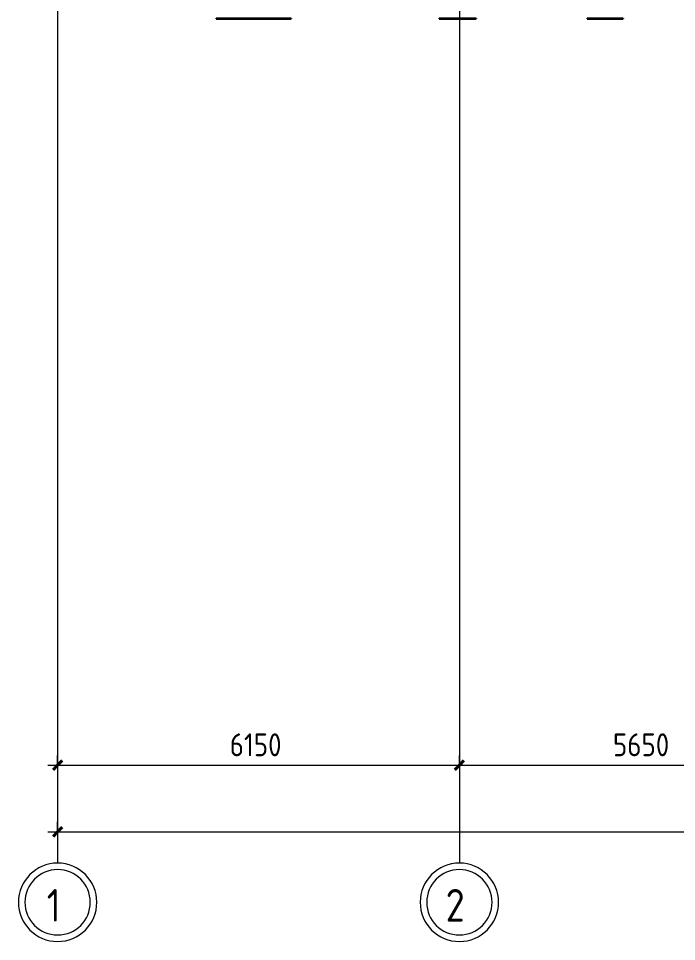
# Model space of a CAD drawing. Header units: millimetres. Extents: x -215207 to 92095, y -30385 to 123050.
# Drawn here: x -207535 to -197460, y -30385 to -16261 of the extents above; entities that cross this region are included whole.
import ezdxf

# ---------------------------------------------------------------- set-up
doc = ezdxf.new("R2010")
doc.units = ezdxf.units.MM
doc.linetypes.add('ADSK_Линия сетки', pattern=[25, 20, -2.5, 0, -2.5])
for name, color, linetype, lineweight in [('Оси', 7, 'Continuous', 9), ('Размеры', 7, 'Continuous', 9), ('Стены наружные', 7, 'Continuous', 20)]:
    doc.layers.add(name, color=color, linetype=linetype, lineweight=lineweight)
doc.styles.add('GOST Common_2', font='GOST_Common.ttf', dxfattribs={"width": 0.9, "height": 90})
doc.styles.add('GOST Common_4', font='GOST_Common.ttf', dxfattribs={"width": 0.9, "height": 3.5})

# ---------------------------------------------------------------- blocks, each defined once
blk = doc.blocks.new('1 этаж 21082025')
at = {"layer": 'Оси', "linetype": 'ADSK_Линия сетки'}
for p, q in [((-7000, -29900), (-7000, -60626)), ((-850, -29900), (-850, -60626))]:
    blk.add_line(p, q, dxfattribs=at)
at = {"layer": 'Оси', "lineweight": 20}
for centre, radius, start, end in [((-7000, -61226), 600, 0, 180), ((-7000, -61226), 500, 0, 180), ((-850, -61226), 600, 0, 180), ((-850, -61226), 500, 0, 180), ((-7000, -61226), 600, 180, 0), ((-7000, -61226), 500, 180, 0), ((-850, -61226), 600, 180, 0), ((-850, -61226), 500, 180, 0)]:
    blk.add_arc(centre, radius, start, end, dxfattribs=at)
at = {"layer": 'Размеры', "lineweight": 20}
for p, q in [((-7000, -59129), (-7000, -58979)), ((-850, -59129), (-850, -58979)), ((-850, -59129), (-850, -58979)), ((-7150, -59129), (-850, -59129)), ((-7000, -59129), (-7000, -59179)), ((-850, -59129), (-850, -59179)), ((-850, -59129), (4800, -59129)), ((-850, -59129), (-850, -59179)), ((-7000, -60147), (-7000, -59997)), ((-7150, -60147), (60750, -60147)), ((-7000, -60147), (-7000, -60197))]:
    blk.add_line(p, q, dxfattribs=at)
at = {"layer": 'Размеры', "lineweight": 40}
for p, q in [((-7000, -59129), (-7071, -59199)), ((-7000, -59129), (-6929, -59058)), ((-850, -59129), (-921, -59199)), ((-850, -59129), (-921, -59199)), ((-850, -59129), (-779, -59058)), ((-850, -59129), (-779, -59058)), ((-7000, -60147), (-7071, -60218)), ((-7000, -60147), (-6929, -60076))]:
    blk.add_line(p, q, dxfattribs=at)
at = {"layer": 'Стены наружные', "lineweight": 30}
for p, q in [((-3425, -47702), (-4575, -47702)), ((-4575, -47702), (-4575, -47707)), ((-4575, -47707), (-3425, -47707)), ((-3425, -47707), (-3425, -47702)), ((-595, -47702), (-1160, -47702)), ((-1160, -47702), (-1160, -47707)), ((-1160, -47707), (-595, -47707)), ((-595, -47707), (-595, -47702)), ((1660, -47702), (1105, -47702)), ((1105, -47702), (1105, -47707)), ((1105, -47707), (1660, -47707)), ((1660, -47707), (1660, -47702))]:
    blk.add_line(p, q, dxfattribs=at)
at = {"layer": 'Стены наружные', "linetype": 'Continuous', "lineweight": 9}
for p, q in [((-3648, -47702), (-3651, -47707)), ((-3623, -47707), (-3626, -47702)), ((-952, -47707), (-952, -47707)), ((1302, -47703), (1301, -47702)), ((1656, -47707), (1653, -47702))]:
    blk.add_line(p, q, dxfattribs=at)
at = {"layer": 'Оси', "style": 'GOST Common_2', "width": 0.9}
for s, p in [('1', (-7167, -61522)), ('2', (-1061, -61522))]:
    blk.add_text(s, height=500, dxfattribs=at).set_placement(p)
at = {"layer": 'Размеры', "style": 'GOST Common_4', "width": 0.9}
for s, p in [('6150', (-4365, -58991)), ('5650', (1502, -58991))]:
    blk.add_text(s, height=350, dxfattribs=at).set_placement(p)

msp = doc.modelspace()

# ---------------------------------------------------------------- block references
msp.add_blockref('1 этаж 21082025', (-199934.8, 31441.4))

doc.saveas('drawing.dxf')
